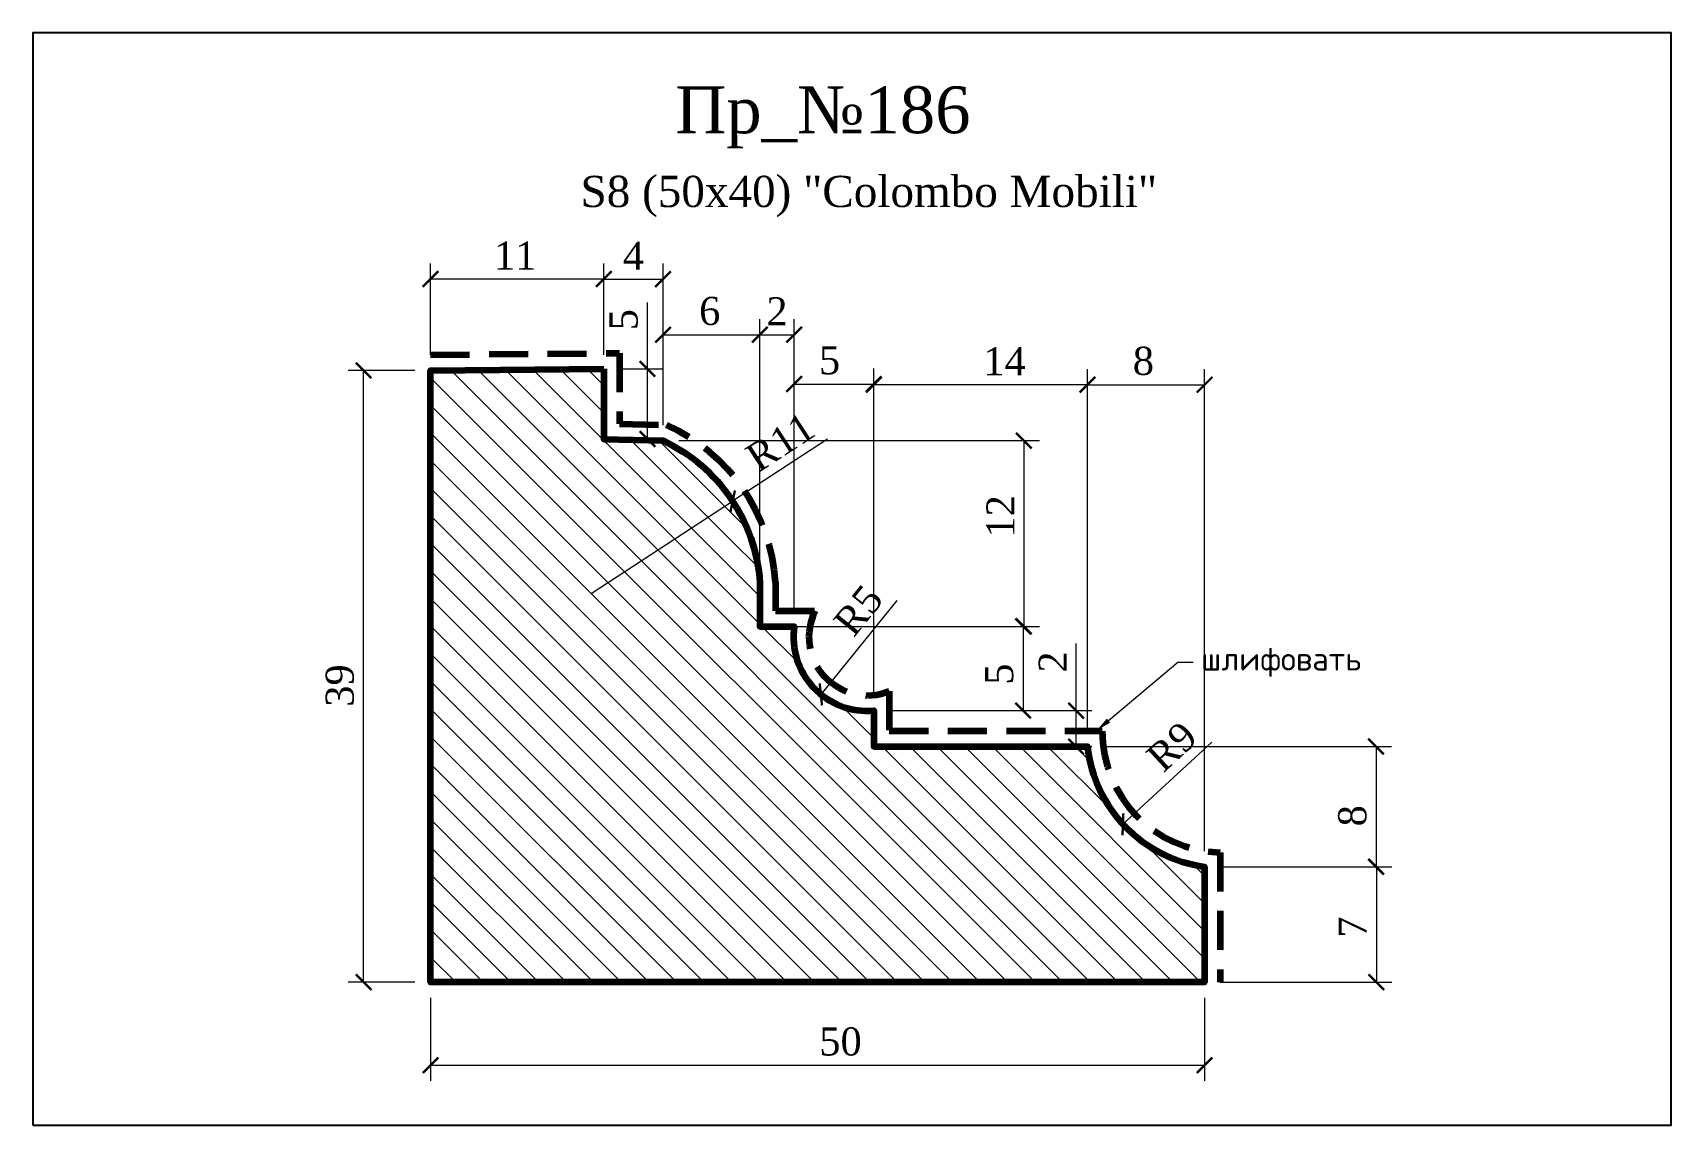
# Model space of a CAD drawing. Header units: millimetres. Extents: x 303662 to 303767, y -92131 to -92061.
import ezdxf
from ezdxf import colors
from ezdxf.entities.mleader import LeaderData, LeaderLine
from ezdxf.math import Vec2, Vec3

# ---------------------------------------------------------------- set-up
doc = ezdxf.new("R2010")
doc.units = ezdxf.units.MM
doc.header["$MEASUREMENT"] = 0
doc.linetypes.add('HIDDEN', pattern=[0.375, 0.25, -0.125])
doc.layers.add('Outside panel', color=7, linetype='Continuous', lineweight=18, true_color=0x7f5e57)
for name, color, linetype, lineweight in [('линия 15', 7, 'Continuous', 15), ('линия 50', 1, 'Continuous', 211), ('служебный слой РАЗМЕРЫ', 7, 'Continuous', 9)]:
    doc.layers.add(name, color=color, linetype=linetype, lineweight=lineweight)
doc.layers.add('размеры в модели', color=7, linetype='Continuous')
doc.styles.add('ELECT', font='times.ttf')
doc.styles.get("Standard").update_dxf_attribs({"font": 'times.ttf'})
doc.styles.add('ЕСКД профили текст', font='isocpeur.ttf')
doc.dimstyles.new('M_1', dxfattribs={"dimtxt": 1.8, "dimasz": 1, "dimexe": 1, "dimexo": 1, "dimgap": 0.6, "dimtad": 1, "dimdec": 0, "dimdsep": 46, "dimtxsty": 'Standard', "dimblk": 'ARCHTICK', "dimcen": -5, "dimclrd": 7, "dimclre": 7, "dimclrt": 7, "dimadec": 0, "dimazin": 0, "dimtfac": 1, "dimtdec": 0, "dimtmove": 0, "dimatfit": 3, "dimfxl": 1, "dimtolj": 1, "dimtzin": 0, "dimlwd": 5, "dimlwe": 5, "dimarcsym": 0})

# ---------------------------------------------------------------- blocks, each defined once
blk = doc.blocks.new('_ArchTick')
at = {"color": 0, "linetype": 'ByBlock', "const_width": 0.15}
blk.add_lwpolyline([(-0.5, -0.5), (0.5, 0.5)], dxfattribs=at)
blk = doc.blocks.new('*D19')
at = {"layer": 'Defpoints', "color": 0, "ltscale": 1000, "transparency": 16777216}
for p in [(303683.2, -92082.71), (303687.49, -92082.71), (303687.49, -92121.91)]:
    blk.add_point(p, dxfattribs=at)
at = {"layer": 'линия 15', "color": 7, "lineweight": 5, "ltscale": 1000, "transparency": 16777216}
for p, q in [((303686.49, -92082.71), (303682.2, -92082.71)), ((303683.2, -92121.91), (303683.2, -92082.71)), ((303686.49, -92121.91), (303682.2, -92121.91))]:
    blk.add_line(p, q, dxfattribs=at)
for p, rotation in [((303683.2, -92082.71), 90), ((303683.2, -92121.91), 270)]:
    blk.add_blockref('_ArchTick', p, dxfattribs=dict(at, rotation=rotation))
at = {"layer": 'линия 15', "color": 7, "ltscale": 1000, "transparency": 16777216, "insert": (303681.68, -92102.9), "char_height": 1.8, "attachment_point": 5, "rotation": 90}
blk.add_mtext('\\A1;39', dxfattribs=at)
blk = doc.blocks.new('*D18')
at = {"layer": 'Defpoints', "color": 0, "ltscale": 1000, "transparency": 16777216}
for p in [(303729.59, -92106.81), (303737.09, -92114.51), (303748.08, -92114.51)]:
    blk.add_point(p, dxfattribs=at)
at = {"layer": 'размеры в модели', "color": 7, "lineweight": 5, "ltscale": 1000, "transparency": 16777216}
for p, q in [((303730.59, -92106.81), (303749.08, -92106.81)), ((303748.08, -92106.81), (303748.08, -92114.51)), ((303738.09, -92114.51), (303749.08, -92114.51))]:
    blk.add_line(p, q, dxfattribs=at)
for p, rotation in [((303748.08, -92106.81), 90), ((303748.08, -92114.51), 270)]:
    blk.add_blockref('_ArchTick', p, dxfattribs=dict(at, rotation=rotation))
at = {"layer": 'размеры в модели', "color": 7, "ltscale": 1000, "transparency": 16777216, "insert": (303746.57, -92111.25), "char_height": 1.8, "attachment_point": 5, "rotation": 90}
blk.add_mtext('\\A1;8', dxfattribs=at)
blk = doc.blocks.new('*D17')
at = {"layer": 'Defpoints', "color": 0, "ltscale": 1000, "transparency": 16777216}
for p in [(303715.89, -92104.51), (303715.89, -92106.81), (303728.86, -92106.81)]:
    blk.add_point(p, dxfattribs=at)
at = {"layer": 'размеры в модели', "color": 7, "lineweight": 5, "ltscale": 1000, "transparency": 16777216}
for p, q in [((303728.86, -92104.51), (303728.86, -92100.21)), ((303716.89, -92104.51), (303729.86, -92104.51)), ((303728.86, -92106.81), (303728.86, -92104.51)), ((303716.89, -92106.81), (303729.86, -92106.81))]:
    blk.add_line(p, q, dxfattribs=at)
for p, rotation in [((303728.86, -92104.51), 90), ((303728.86, -92106.81), 270)]:
    blk.add_blockref('_ArchTick', p, dxfattribs=dict(at, rotation=rotation))
at = {"layer": 'размеры в модели', "color": 7, "ltscale": 1000, "transparency": 16777216, "insert": (303727.36, -92101.39), "char_height": 1.8, "attachment_point": 5, "rotation": 90}
blk.add_mtext('\\A1;2', dxfattribs=at)
blk = doc.blocks.new('*D16')
at = {"layer": 'Defpoints', "color": 0, "ltscale": 1000, "transparency": 16777216}
for p in [(303710.79, -92099.11), (303715.89, -92104.51), (303725.46, -92104.51)]:
    blk.add_point(p, dxfattribs=at)
at = {"layer": 'размеры в модели', "color": 7, "lineweight": 5, "ltscale": 1000, "transparency": 16777216}
for p, q in [((303711.79, -92099.11), (303726.46, -92099.11)), ((303725.46, -92099.11), (303725.46, -92104.51)), ((303716.89, -92104.51), (303726.46, -92104.51))]:
    blk.add_line(p, q, dxfattribs=at)
for p, rotation in [((303725.46, -92099.11), 90), ((303725.46, -92104.51), 270)]:
    blk.add_blockref('_ArchTick', p, dxfattribs=dict(at, rotation=rotation))
at = {"layer": 'размеры в модели', "color": 7, "ltscale": 1000, "transparency": 16777216, "insert": (303723.94, -92102.17), "char_height": 1.8, "attachment_point": 5, "rotation": 90}
blk.add_mtext('\\A1;5', dxfattribs=at)
blk = doc.blocks.new('*D15')
at = {"layer": 'Defpoints', "color": 0, "ltscale": 1000, "transparency": 16777216}
for p in [(303702.39, -92087.21), (303708.59, -92099.11), (303725.51, -92099.11)]:
    blk.add_point(p, dxfattribs=at)
at = {"layer": 'размеры в модели', "color": 7, "lineweight": 5, "ltscale": 1000, "transparency": 16777216}
for p, q in [((303703.39, -92087.21), (303726.51, -92087.21)), ((303725.51, -92087.21), (303725.51, -92099.11)), ((303709.59, -92099.11), (303726.51, -92099.11))]:
    blk.add_line(p, q, dxfattribs=at)
for p, rotation in [((303725.51, -92087.21), 90), ((303725.51, -92099.11), 270)]:
    blk.add_blockref('_ArchTick', p, dxfattribs=dict(at, rotation=rotation))
at = {"layer": 'размеры в модели', "color": 7, "ltscale": 1000, "transparency": 16777216, "insert": (303724.01, -92092.06), "char_height": 1.8, "attachment_point": 5, "rotation": 90}
blk.add_mtext('\\A1;12', dxfattribs=at)
blk = doc.blocks.new('*D14')
at = {"layer": 'Defpoints', "color": 0, "ltscale": 1000, "transparency": 16777216}
for p in [(303698.59, -92082.61), (303698.59, -92087.11), (303701.39, -92087.11)]:
    blk.add_point(p, dxfattribs=at)
at = {"layer": 'размеры в модели', "color": 7, "lineweight": 5, "ltscale": 1000, "transparency": 16777216}
for p, q in [((303701.39, -92082.61), (303701.39, -92078.35)), ((303699.59, -92082.61), (303702.39, -92082.61)), ((303701.39, -92087.11), (303701.39, -92082.61)), ((303699.59, -92087.11), (303702.39, -92087.11))]:
    blk.add_line(p, q, dxfattribs=at)
for p, rotation in [((303701.39, -92082.61), 90), ((303701.39, -92087.11), 270)]:
    blk.add_blockref('_ArchTick', p, dxfattribs=dict(at, rotation=rotation))
at = {"layer": 'размеры в модели', "color": 7, "ltscale": 1000, "transparency": 16777216, "insert": (303699.87, -92079.46), "char_height": 1.8, "attachment_point": 5, "rotation": 90}
blk.add_mtext('\\A1;5', dxfattribs=at)
blk = doc.blocks.new('*D13')
at = {"layer": 'Defpoints', "color": 0, "ltscale": 1000, "transparency": 16777216}
for p in [(303737.09, -92114.51), (303737.09, -92121.91), (303748.1, -92121.91)]:
    blk.add_point(p, dxfattribs=at)
at = {"layer": 'размеры в модели', "color": 7, "lineweight": 5, "ltscale": 1000, "transparency": 16777216}
for p, q in [((303738.09, -92114.51), (303749.1, -92114.51)), ((303748.1, -92114.51), (303748.1, -92121.91)), ((303738.09, -92121.91), (303749.1, -92121.91))]:
    blk.add_line(p, q, dxfattribs=at)
for p, rotation in [((303748.1, -92114.51), 90), ((303748.1, -92121.91), 270)]:
    blk.add_blockref('_ArchTick', p, dxfattribs=dict(at, rotation=rotation))
at = {"layer": 'размеры в модели', "color": 7, "ltscale": 1000, "transparency": 16777216, "insert": (303746.58, -92118.38), "char_height": 1.8, "attachment_point": 5, "rotation": 90}
blk.add_mtext('\\A1;7', dxfattribs=at)
blk = doc.blocks.new('*D12')
at = {"layer": 'Defpoints', "color": 0, "ltscale": 1000, "transparency": 16777216}
for p in [(303737.09, -92083.63), (303729.59, -92106.81), (303737.09, -92114.51)]:
    blk.add_point(p, dxfattribs=at)
at = {"layer": 'размеры в модели', "color": 7, "lineweight": 5, "ltscale": 1000, "transparency": 16777216}
for p, q in [((303729.59, -92105.81), (303729.59, -92082.63)), ((303737.09, -92113.51), (303737.09, -92082.63)), ((303729.59, -92083.63), (303737.09, -92083.63))]:
    blk.add_line(p, q, dxfattribs=at)
at = {"layer": 'размеры в модели', "color": 7, "lineweight": 5, "ltscale": 1000, "transparency": 16777216, "rotation": 180}
blk.add_blockref('_ArchTick', (303729.59, -92083.63), dxfattribs=at)
at = {"layer": 'размеры в модели', "color": 7, "lineweight": 5, "ltscale": 1000, "transparency": 16777216}
blk.add_blockref('_ArchTick', (303737.09, -92083.63), dxfattribs=at)
at = {"layer": 'размеры в модели', "color": 7, "ltscale": 1000, "transparency": 16777216, "insert": (303733.17, -92082.11), "char_height": 1.8, "attachment_point": 5}
blk.add_mtext('\\A1;8', dxfattribs=at)
blk = doc.blocks.new('*D11')
at = {"layer": 'Defpoints', "color": 0, "ltscale": 1000, "transparency": 16777216}
for p in [(303729.59, -92083.62), (303715.89, -92104.51), (303729.59, -92106.81)]:
    blk.add_point(p, dxfattribs=at)
at = {"layer": 'размеры в модели', "color": 7, "lineweight": 5, "ltscale": 1000, "transparency": 16777216}
for p, q in [((303715.89, -92103.51), (303715.89, -92082.62)), ((303729.59, -92105.81), (303729.59, -92082.62)), ((303715.89, -92083.62), (303729.59, -92083.62))]:
    blk.add_line(p, q, dxfattribs=at)
at = {"layer": 'размеры в модели', "color": 7, "lineweight": 5, "ltscale": 1000, "transparency": 16777216, "rotation": 180}
blk.add_blockref('_ArchTick', (303715.89, -92083.62), dxfattribs=at)
at = {"layer": 'размеры в модели', "color": 7, "lineweight": 5, "ltscale": 1000, "transparency": 16777216}
blk.add_blockref('_ArchTick', (303729.59, -92083.62), dxfattribs=at)
at = {"layer": 'размеры в модели', "color": 7, "ltscale": 1000, "transparency": 16777216, "insert": (303724.27, -92082.12), "char_height": 1.8, "attachment_point": 5}
blk.add_mtext('\\A1;14', dxfattribs=at)
blk = doc.blocks.new('*D10')
at = {"layer": 'Defpoints', "color": 0, "ltscale": 1000, "transparency": 16777216}
for p in [(303715.89, -92083.58), (303710.79, -92099.11), (303715.89, -92104.51)]:
    blk.add_point(p, dxfattribs=at)
at = {"layer": 'размеры в модели', "color": 7, "lineweight": 5, "ltscale": 1000, "transparency": 16777216}
for p, q in [((303710.79, -92098.11), (303710.79, -92082.58)), ((303715.89, -92103.51), (303715.89, -92082.58)), ((303710.79, -92083.58), (303715.89, -92083.58))]:
    blk.add_line(p, q, dxfattribs=at)
at = {"layer": 'размеры в модели', "color": 7, "lineweight": 5, "ltscale": 1000, "transparency": 16777216, "rotation": 180}
blk.add_blockref('_ArchTick', (303710.79, -92083.58), dxfattribs=at)
at = {"layer": 'размеры в модели', "color": 7, "lineweight": 5, "ltscale": 1000, "transparency": 16777216}
blk.add_blockref('_ArchTick', (303715.89, -92083.58), dxfattribs=at)
at = {"layer": 'размеры в модели', "color": 7, "ltscale": 1000, "transparency": 16777216, "insert": (303713.06, -92082.07), "char_height": 1.8, "attachment_point": 5}
blk.add_mtext('\\A1;5', dxfattribs=at)
blk = doc.blocks.new('*D9')
at = {"layer": 'Defpoints', "color": 0, "ltscale": 1000, "transparency": 16777216}
for p in [(303710.79, -92080.42), (303708.59, -92099.11), (303710.79, -92099.11)]:
    blk.add_point(p, dxfattribs=at)
at = {"layer": 'размеры в модели', "color": 7, "lineweight": 5, "ltscale": 1000, "transparency": 16777216}
for p, q in [((303708.59, -92098.11), (303708.59, -92079.42)), ((303710.79, -92098.11), (303710.79, -92079.42)), ((303708.59, -92080.42), (303710.79, -92080.42))]:
    blk.add_line(p, q, dxfattribs=at)
at = {"layer": 'размеры в модели', "color": 7, "lineweight": 5, "ltscale": 1000, "transparency": 16777216, "rotation": 180}
blk.add_blockref('_ArchTick', (303708.59, -92080.42), dxfattribs=at)
at = {"layer": 'размеры в модели', "color": 7, "lineweight": 5, "ltscale": 1000, "transparency": 16777216}
blk.add_blockref('_ArchTick', (303710.79, -92080.42), dxfattribs=at)
at = {"layer": 'размеры в модели', "color": 7, "ltscale": 1000, "transparency": 16777216, "insert": (303709.69, -92078.92), "char_height": 1.8, "attachment_point": 5}
blk.add_mtext('\\A1;2', dxfattribs=at)
blk = doc.blocks.new('*D8')
at = {"layer": 'Defpoints', "color": 0, "ltscale": 1000, "transparency": 16777216}
for p in [(303708.59, -92080.42), (303702.39, -92087.21), (303708.59, -92099.11)]:
    blk.add_point(p, dxfattribs=at)
at = {"layer": 'размеры в модели', "color": 7, "lineweight": 5, "ltscale": 1000, "transparency": 16777216}
for p, q in [((303702.39, -92086.21), (303702.39, -92079.42)), ((303708.59, -92098.11), (303708.59, -92079.42)), ((303702.39, -92080.42), (303708.59, -92080.42))]:
    blk.add_line(p, q, dxfattribs=at)
at = {"layer": 'размеры в модели', "color": 7, "lineweight": 5, "ltscale": 1000, "transparency": 16777216, "rotation": 180}
blk.add_blockref('_ArchTick', (303702.39, -92080.42), dxfattribs=at)
at = {"layer": 'размеры в модели', "color": 7, "lineweight": 5, "ltscale": 1000, "transparency": 16777216}
blk.add_blockref('_ArchTick', (303708.59, -92080.42), dxfattribs=at)
at = {"layer": 'размеры в модели', "color": 7, "ltscale": 1000, "transparency": 16777216, "insert": (303705.38, -92078.91), "char_height": 1.8, "attachment_point": 5}
blk.add_mtext('\\A1;6', dxfattribs=at)
blk = doc.blocks.new('*D7')
at = {"layer": 'Defpoints', "color": 0, "ltscale": 1000, "transparency": 16777216}
for p in [(303702.39, -92076.86), (303698.59, -92082.61), (303702.39, -92087.21)]:
    blk.add_point(p, dxfattribs=at)
at = {"layer": 'размеры в модели', "color": 7, "lineweight": 5, "ltscale": 1000, "transparency": 16777216}
for p, q in [((303698.59, -92081.61), (303698.59, -92075.86)), ((303702.39, -92086.21), (303702.39, -92075.86)), ((303698.59, -92076.86), (303702.39, -92076.86))]:
    blk.add_line(p, q, dxfattribs=at)
at = {"layer": 'размеры в модели', "color": 7, "lineweight": 5, "ltscale": 1000, "transparency": 16777216, "rotation": 180}
blk.add_blockref('_ArchTick', (303698.59, -92076.86), dxfattribs=at)
at = {"layer": 'размеры в модели', "color": 7, "lineweight": 5, "ltscale": 1000, "transparency": 16777216}
blk.add_blockref('_ArchTick', (303702.39, -92076.86), dxfattribs=at)
at = {"layer": 'размеры в модели', "color": 7, "ltscale": 1000, "transparency": 16777216, "insert": (303700.49, -92075.36), "char_height": 1.8, "attachment_point": 5}
blk.add_mtext('\\A1;4', dxfattribs=at)
blk = doc.blocks.new('*D6')
at = {"layer": 'Defpoints', "color": 0, "ltscale": 1000, "transparency": 16777216}
for p in [(303698.59, -92076.85), (303687.49, -92082.71), (303698.59, -92082.71)]:
    blk.add_point(p, dxfattribs=at)
at = {"layer": 'размеры в модели', "color": 7, "lineweight": 5, "ltscale": 1000, "transparency": 16777216}
for p, q in [((303687.49, -92081.71), (303687.49, -92075.85)), ((303698.59, -92081.71), (303698.59, -92075.85)), ((303687.49, -92076.85), (303698.59, -92076.85))]:
    blk.add_line(p, q, dxfattribs=at)
at = {"layer": 'размеры в модели', "color": 7, "lineweight": 5, "ltscale": 1000, "transparency": 16777216, "rotation": 180}
blk.add_blockref('_ArchTick', (303687.49, -92076.85), dxfattribs=at)
at = {"layer": 'размеры в модели', "color": 7, "lineweight": 5, "ltscale": 1000, "transparency": 16777216}
blk.add_blockref('_ArchTick', (303698.59, -92076.85), dxfattribs=at)
at = {"layer": 'размеры в модели', "color": 7, "ltscale": 1000, "transparency": 16777216, "insert": (303692.91, -92075.35), "char_height": 1.8, "attachment_point": 5}
blk.add_mtext('\\A1;11', dxfattribs=at)
blk = doc.blocks.new('*D5')
at = {"layer": 'Defpoints', "color": 0, "ltscale": 1000, "transparency": 16777216}
for p in [(303687.49, -92121.91), (303737.09, -92121.91), (303737.09, -92127.23)]:
    blk.add_point(p, dxfattribs=at)
at = {"layer": 'размеры в модели', "color": 7, "lineweight": 5, "ltscale": 1000, "transparency": 16777216}
for p, q in [((303687.49, -92122.91), (303687.49, -92128.23)), ((303737.09, -92122.91), (303737.09, -92128.23)), ((303687.49, -92127.23), (303737.09, -92127.23))]:
    blk.add_line(p, q, dxfattribs=at)
at = {"layer": 'размеры в модели', "color": 7, "lineweight": 5, "ltscale": 1000, "transparency": 16777216, "rotation": 180}
blk.add_blockref('_ArchTick', (303687.49, -92127.23), dxfattribs=at)
at = {"layer": 'размеры в модели', "color": 7, "lineweight": 5, "ltscale": 1000, "transparency": 16777216}
blk.add_blockref('_ArchTick', (303737.09, -92127.23), dxfattribs=at)
at = {"layer": 'размеры в модели', "color": 7, "ltscale": 1000, "transparency": 16777216, "insert": (303713.76, -92125.72), "char_height": 1.8, "attachment_point": 5}
blk.add_mtext('\\A1;50', dxfattribs=at)
blk = doc.blocks.new('*D4')
at = {"layer": 'Defpoints', "color": 0, "ltscale": 1000, "transparency": 16777216}
for p in [(303738.27, -92105.86), (303731.86, -92111.79)]:
    blk.add_point(p, dxfattribs=at)
at = {"layer": 'размеры в модели', "color": 7, "lineweight": 5, "ltscale": 1000, "transparency": 16777216}
blk.add_line((303737.55, -92106.53), (303731.86, -92111.79), dxfattribs=at)
at = {"layer": 'размеры в модели', "color": 7, "lineweight": 5, "ltscale": 1000, "transparency": 16777216, "rotation": 222.8052409854018}
blk.add_blockref('_ArchTick', (303731.86, -92111.79), dxfattribs=at)
at = {"layer": 'размеры в модели', "color": 7, "ltscale": 1000, "transparency": 16777216, "insert": (303735, -92106.82), "char_height": 1.8, "attachment_point": 5, "rotation": 42.8052}
blk.add_mtext('\\A1;R9', dxfattribs=at)
blk = doc.blocks.new('*D3')
at = {"layer": 'Defpoints', "color": 0, "ltscale": 1000, "transparency": 16777216}
for p in [(303715.49, -92099.78), (303712.5, -92103.47)]:
    blk.add_point(p, dxfattribs=at)
at = {"layer": 'размеры в модели', "color": 7, "lineweight": 5, "ltscale": 1000, "transparency": 16777216}
blk.add_line((303717.37, -92097.45), (303712.5, -92103.47), dxfattribs=at)
at = {"layer": 'размеры в модели', "color": 7, "lineweight": 5, "ltscale": 1000, "transparency": 16777216, "rotation": 231.0297783246395}
blk.add_blockref('_ArchTick', (303712.5, -92103.47), dxfattribs=at)
at = {"layer": 'размеры в модели', "color": 7, "ltscale": 1000, "transparency": 16777216, "insert": (303714.91, -92098.09), "char_height": 1.8, "attachment_point": 5, "rotation": 51.0298}
blk.add_mtext('\\A1;R5', dxfattribs=at)
blk = doc.blocks.new('*D2')
at = {"layer": 'Defpoints', "color": 0, "ltscale": 1000, "transparency": 16777216}
for p in [(303706.85, -92091.09), (303697.79, -92097.01)]:
    blk.add_point(p, dxfattribs=at)
at = {"layer": 'размеры в модели', "color": 7, "lineweight": 5, "ltscale": 1000, "transparency": 16777216}
for p in [(303712.93, -92087.12), (303697.79, -92097.01)]:
    blk.add_line(p, (303706.85, -92091.09), dxfattribs=at)
at = {"layer": 'размеры в модели', "color": 7, "lineweight": 5, "ltscale": 1000, "transparency": 16777216, "rotation": 213.1548859952008}
blk.add_blockref('_ArchTick', (303706.85, -92091.09), dxfattribs=at)
at = {"layer": 'размеры в модели', "color": 7, "ltscale": 1000, "transparency": 16777216, "insert": (303709.9, -92087.3), "char_height": 1.8, "attachment_point": 5, "rotation": 33.1549}
blk.add_mtext('\\A1;R11', dxfattribs=at)

msp = doc.modelspace()

# ---------------------------------------------------------------- hatches: boundary and pattern name
at = {"layer": 'Outside panel', "ltscale": 1000}
h = msp.add_hatch(dxfattribs=at)
h.set_pattern_fill('ANSI31', color=256, scale=10, angle=90)
h.set_pattern_definition([(135, (-7205.5094, 4782.7424), (-0.8838834765, -0.8838834765), [])])
edge = h.paths.add_edge_path()
edge.add_line((303698.59, -92082.61), (303698.59, -92087.11))
edge.add_line((303698.59, -92087.11), (303702.39, -92087.21))
edge.add_arc((303697.79, -92097.01), 10.82, 3.6895, 64.8452, ccw=False)
edge.add_line((303708.59, -92096.31), (303708.59, -92099.11))
edge.add_line((303708.59, -92099.11), (303710.79, -92099.11))
edge.add_arc((303715.49, -92099.78), 4.75, 171.9624, 274.7645)
edge.add_line((303715.89, -92104.51), (303715.89, -92106.81))
edge.add_line((303715.89, -92106.81), (303729.59, -92106.81))
edge.add_arc((303738.27, -92105.86), 8.73, 186.2709, 262.2214)
edge.add_line((303737.09, -92114.51), (303737.09, -92121.91))
edge.add_line((303737.09, -92121.91), (303687.49, -92121.91))
edge.add_line((303687.49, -92121.91), (303687.49, -92082.71))
edge.add_line((303687.49, -92082.71), (303698.59, -92082.61))

# ---------------------------------------------------------------- linework, layer by layer
at = {"color": 6, "ltscale": 1000}
msp.add_lwpolyline([(303662, -92131.07), (303767, -92131.07), (303767, -92061.07), (303662, -92061.07)], close=True, dxfattribs=at)
at = {"layer": 'линия 50', "color": 1, "linetype": 'HIDDEN', "ltscale": 10, "true_color": 0xff0909}
msp.add_lwpolyline([(303687.49, -92081.71), (303699.59, -92081.6), (303699.59, -92086.14), (303702.62, -92086.22, -0.278975), (303709.59, -92096.28), (303709.59, -92098.11), (303712.13, -92098.11, 0.688289), (303716.89, -92103.26), (303716.89, -92105.81), (303730.54, -92105.81, 0.409063), (303738.09, -92113.59), (303738.09, -92121.91)], format="xyb", dxfattribs=at)
at = {"layer": 'линия 50', "color": 7}
msp.add_lwpolyline([(303698.59, -92082.61), (303698.59, -92087.11), (303702.39, -92087.21, -0.273361), (303708.59, -92096.31), (303708.59, -92099.11), (303710.79, -92099.11, 0.481279), (303715.89, -92104.51), (303715.89, -92106.81), (303729.59, -92106.81, 0.344086), (303737.09, -92114.51), (303737.09, -92121.91), (303687.49, -92121.91), (303687.49, -92082.71)], format="xyb", close=True, dxfattribs=at)

# ---------------------------------------------------------------- texts
at = {"color": 5, "ltscale": 1000, "style": 'ELECT'}
msp.add_text('Пр_№186', height=3, dxfattribs=at).set_placement((303703.17, -92067.51))
at = {"color": 7, "ltscale": 1000, "insert": (303697.1, -92070.24), "char_height": 2, "width": 131.1739, "attachment_point": 1, "line_spacing_factor": 1.5, "style": 'ELECT'}
msp.add_mtext('S8 (50x40) "Colombo Mobili"', dxfattribs=at)

# ---------------------------------------------------------------- dimensions: what is measured, and where the dimension line sits
at = {"layer": 'линия 15', "color": 5, "ltscale": 1000}
dim = msp.add_linear_dim(base=(303683.2, -92082.71), p1=(303687.49, -92121.91), p2=(303687.49, -92082.71), angle=90, dimstyle='M_1', dxfattribs=at)
dim.commit()
dim.dimension.update_dxf_attribs({"geometry": '*D19', "text_midpoint": (303683.2, -92102.9), "dimtype": 128})
at = {"layer": 'размеры в модели', "color": 5, "ltscale": 1000}
for base, p1, p2, picture, middle in [((303698.59, -92076.85), (303687.49, -92082.71), (303698.59, -92082.71), '*D6', (303692.91, -92076.85)), ((303702.39, -92076.86), (303698.59, -92082.61), (303702.39, -92087.21), '*D7', (303700.49, -92076.86)), ((303708.59, -92080.42), (303702.39, -92087.21), (303708.59, -92099.11), '*D8', (303705.38, -92080.42)), ((303710.79, -92080.42), (303708.59, -92099.11), (303710.79, -92099.11), '*D9', (303709.69, -92080.42)), ((303715.89, -92083.58), (303710.79, -92099.11), (303715.89, -92104.51), '*D10', (303713.06, -92083.58)), ((303729.59, -92083.62), (303715.89, -92104.51), (303729.59, -92106.81), '*D11', (303724.27, -92083.62)), ((303737.08726417, -92083.62573809), (303729.58726417, -92106.81327257), (303737.08726417, -92114.51327257), '*D12', (303733.16589674, -92083.62573809)), ((303737.09, -92127.23), (303687.49, -92121.91), (303737.09, -92121.91), '*D5', (303713.76, -92127.23))]:
    dim = msp.add_linear_dim(base=base, p1=p1, p2=p2, dimstyle='M_1', dxfattribs=at)
    dim.commit()
    dim.dimension.update_dxf_attribs({"geometry": picture, "text_midpoint": middle, "dimtype": 128})
for base, p1, p2, picture, middle in [((303701.38610675, -92087.11327257), (303698.58726417, -92082.61327257), (303698.58726417, -92087.11327257), '*D14', (303701.38610675, -92079.4604968)), ((303725.51, -92099.11), (303702.39, -92087.21), (303708.59, -92099.11), '*D15', (303725.51, -92092.06)), ((303725.46, -92104.51), (303710.79, -92099.11), (303715.89, -92104.51), '*D16', (303725.46, -92102.17)), ((303728.86, -92106.81), (303715.89, -92104.51), (303715.89, -92106.81), '*D17', (303728.86, -92101.39)), ((303748.08, -92114.51), (303729.59, -92106.81), (303737.09, -92114.51), '*D18', (303748.08, -92111.25)), ((303748.1, -92121.91), (303737.09, -92114.51), (303737.09, -92121.91), '*D13', (303748.1, -92118.38))]:
    dim = msp.add_linear_dim(base=base, p1=p1, p2=p2, angle=90, dimstyle='M_1', dxfattribs=at)
    dim.commit()
    dim.dimension.update_dxf_attribs({"geometry": picture, "text_midpoint": middle, "dimtype": 128})
dim = msp.add_radius_dim(center=(303697.79, -92097.01), mpoint=(303706.85, -92091.09), dimstyle='M_1', dxfattribs=at)
dim.commit()
dim.dimension.update_dxf_attribs({"geometry": '*D2', "text_midpoint": (303709.9, -92087.3)})
for center, mpoint, picture, middle in [((303715.49, -92099.78), (303712.5, -92103.47), '*D3', (303716.09, -92099.04)), ((303738.27, -92105.86), (303731.86, -92111.79), '*D4', (303736.03, -92107.94))]:
    dim = msp.add_radius_dim(center=center, mpoint=mpoint, dimstyle='M_1', dxfattribs=at)
    dim.commit()
    dim.dimension.update_dxf_attribs({"geometry": picture, "text_midpoint": middle, "dimtype": 132})

# ---------------------------------------------------------------- leaders
at = {"layer": 'служебный слой РАЗМЕРЫ'}
ml = msp.add_multileader_mtext('Standard', dxfattribs=at)
ml.set_content('\\A1;шлифовать', color=256, style='ЕСКД профили текст')
ml.set_leader_properties(color=256, linetype='ByLayer', lineweight=-1)
ml.build(insert=Vec2(0, 0))
ml.multileader.update_dxf_attribs({"dogleg_length": 1, "arrow_head_size": 1})
ctx = ml.context
ctx.base_point, ctx.char_height, ctx.arrow_head_size, ctx.landing_gap_size, ctx.plane_origin = Vec3(303736.37, -92101.41), 1.5, 1, 0.5, Vec3(303755.4, -92070.56)
notes = []
notes.append((ctx, [(1, (1, 1, 0), (303735.37, -92101.41), (1, 0), 1, [(0, [(303730.17, -92105.79)], 0, [])])]))
ctx.mtext.insert, ctx.mtext.flow_direction = Vec3(303736.87, -92100.44), 5
for ctx, leaders in notes:
    for number, flags, end, landing, length, lines in leaders:
        leader = LeaderData()
        leader.index, (leader.has_last_leader_line, leader.has_dogleg_vector, leader.attachment_direction) = number, flags
        leader.last_leader_point, leader.dogleg_vector, leader.dogleg_length = Vec3(end), Vec3(landing), length
        for number, points, colour, breaks in lines:
            line = LeaderLine()
            line.index, line.vertices, line.color, line.breaks = number, Vec3.list(points), colors.encode_raw_color(colour), breaks
            leader.lines.append(line)
        ctx.leaders.append(leader)

doc.saveas('drawing.dxf')
